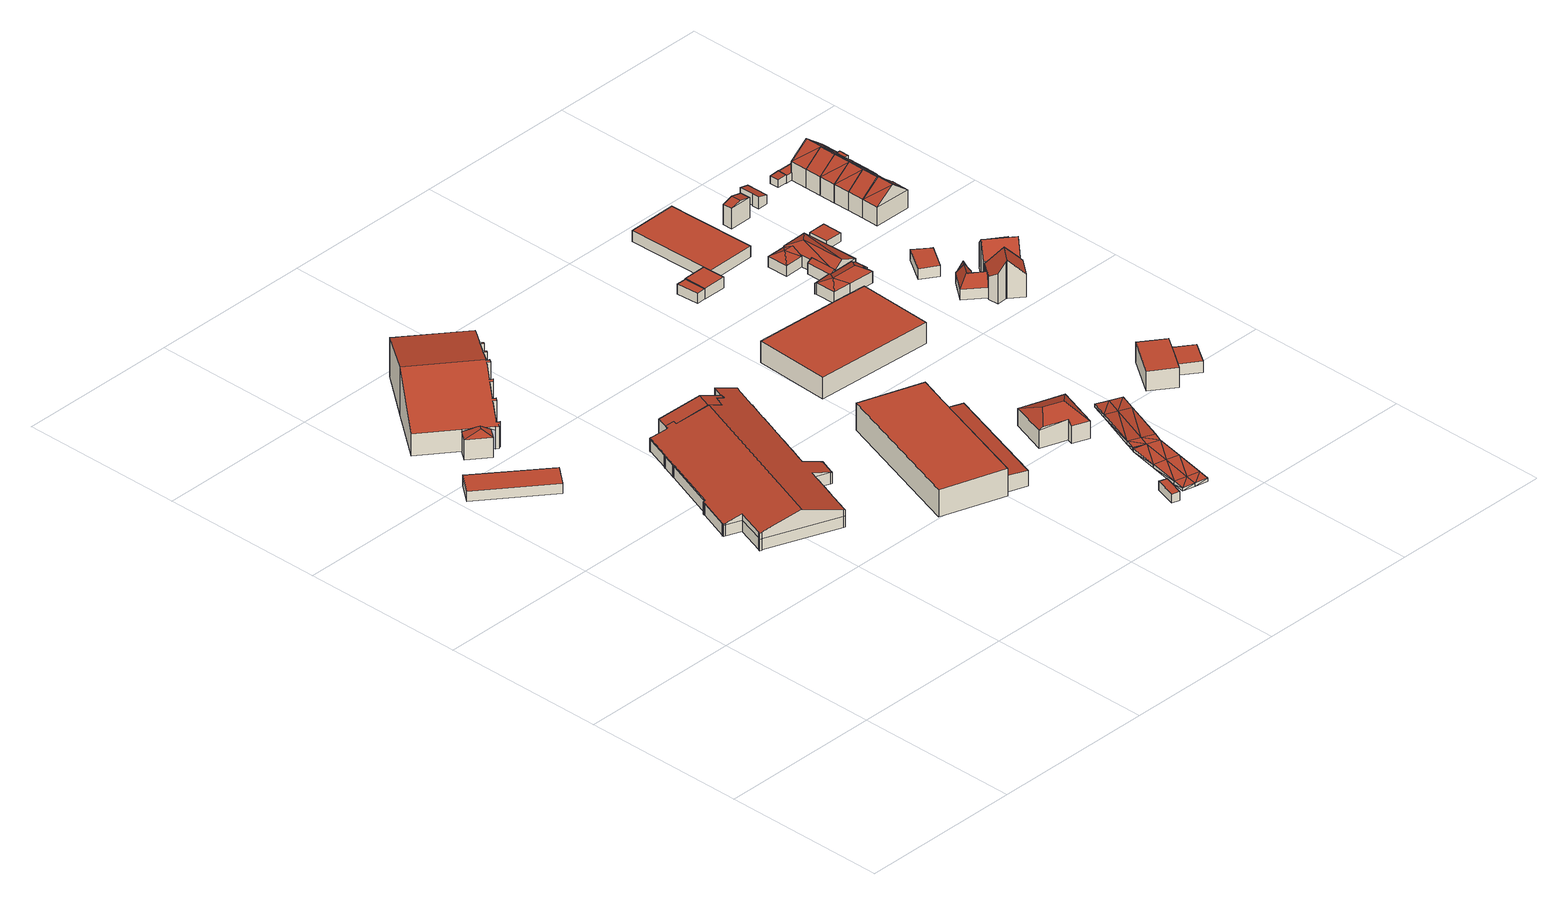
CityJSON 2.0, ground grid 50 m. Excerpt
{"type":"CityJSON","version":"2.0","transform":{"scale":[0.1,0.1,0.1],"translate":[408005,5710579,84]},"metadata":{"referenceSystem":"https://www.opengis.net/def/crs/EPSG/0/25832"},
"CityObjects":{
"building1":{"type":"Building","attributes":{"Gemeindeschluessel":"05978036","Geometrietyp2DReferenz":"3000","function":"31001_2000","roofType":"1000","measuredHeight":3.15},"geometry":[{"type":"MultiSurface","lod":"2","boundaries":[[[0,1,2,3]],[[1,4,5,2]],[[4,6,7,5]],[[6,0,3,7]],[[6,4,1,0]],[[3,2,5,7]]],"semantics":{"surfaces":[{"type":"WallSurface"},{"type":"RoofSurface"},{"type":"GroundSurface"}],"values":[0,0,0,0,1,2]}}]},
"building2":{"type":"Building","attributes":{"Gemeindeschluessel":"05978036","Geometrietyp2DReferenz":"3000","function":"31001_2000"},"children":["building2-1","building2-2","building2-3"]},
"building2-1":{"type":"BuildingPart","attributes":{"roofType":"3100","measuredHeight":15.41},"parents":["building2"],"geometry":[{"type":"MultiSurface","lod":"2","boundaries":[[[8,9,10,11]],[[9,12,13,10]],[[12,14,15,13]],[[14,16,17,15]],[[16,18,19,17]],[[18,20,21,19]],[[20,22,23,21]],[[22,24,25,23]],[[24,26,27,25]],[[26,28,29,27]],[[28,30,31,29]],[[30,32,33,31]],[[32,34,35,33]],[[34,36,37,35]],[[36,38,39,37]],[[38,40,41,42,39]],[[43,44,45]],[[43,46,47,44]],[[46,48,49,47]],[[48,50,51,49]],[[50,52,53,54,51]],[[55,56,57]],[[55,58,59,56]],[[58,60,61,59]],[[60,62,63,61]],[[62,64,65,63]],[[64,66,67,65]],[[66,68,69,67]],[[68,70,71,69]],[[70,72,73,71]],[[72,74,75,73]],[[74,76,77,75]],[[76,78,79,77]],[[78,8,11,79]],[[74,72,70,68,66,64,62,60,58,55,80,52,50,48]],[[48,46,43,81,82,83,40,38,36,34,32,30,28,26,24,22,20,18,16,14,12,9,8,78,76,74]],[[11,10,13,15,17,19,21,23,25,27,29,31,33,35,37,39,42,84,44,47,49,51,54,85,56,59,61,63,65,67,69,71,73,75,77,79]],[[43,45,81]],[[83,41,40]],[[82,84,42,41,83]],[[45,44,84,82,81]],[[86,53,52,80]],[[86,85,54,53]],[[57,86,80,55]],[[57,56,85,86]]],"semantics":{"surfaces":[{"type":"WallSurface"},{"type":"RoofSurface"},{"type":"GroundSurface"},{"type":"ClosureSurface"}],"values":[0,0,0,0,0,0,0,0,0,0,0,0,0,0,0,0,0,0,0,0,0,0,0,0,0,0,0,0,0,0,0,0,0,0,1,1,2,0,0,3,3,0,3,0,3]}}]},
"building2-2":{"type":"BuildingPart","attributes":{"roofType":"5000","measuredHeight":7.5},"parents":["building2"],"geometry":[{"type":"MultiSurface","lod":"2","boundaries":[[[87,88,89,90]],[[88,91,92,89]],[[91,45,44,92]],[[91,88,93]],[[88,87,41,83,94,93]],[[94,81,45,91,93]],[[84,42,90,89,92,44]],[[83,82,94]],[[41,42,84,82,83]],[[41,87,90,42]],[[82,81,94]],[[84,44,45,81,82]]],"semantics":{"surfaces":[{"type":"WallSurface"},{"type":"RoofSurface"},{"type":"GroundSurface"},{"type":"ClosureSurface"}],"values":[0,0,0,1,1,1,2,0,3,3,0,3]}}]},
"building2-3":{"type":"BuildingPart","attributes":{"roofType":"1000","measuredHeight":4.6},"parents":["building2"],"geometry":[{"type":"MultiSurface","lod":"2","boundaries":[[[95,57,56,96]],[[53,97,98,54]],[[97,99,100,98]],[[99,101,102,100]],[[101,103,104,102]],[[103,105,106,104]],[[105,107,108,106]],[[107,109,110,108]],[[109,111,112,110]],[[113,114,115,116]],[[114,95,96,115]],[[114,113,86,111,109,107,105,103,101,99,97,53,86,57,95]],[[96,56,85,54,98,100,102,104,106,108,110,112,85,116,115]],[[85,56,57,86]],[[54,85,86,53]],[[85,112,111,86]],[[116,85,86,113]]],"semantics":{"surfaces":[{"type":"WallSurface"},{"type":"RoofSurface"},{"type":"GroundSurface"},{"type":"ClosureSurface"}],"values":[0,0,0,0,0,0,0,0,0,0,0,1,2,3,3,0,3]}}]},
"building3":{"type":"Building","attributes":{"Gemeindeschluessel":"05978036","Geometrietyp2DReferenz":"3000","function":"31001_2000","roofType":"5000","measuredHeight":9.15},"geometry":[{"type":"MultiSurface","lod":"2","boundaries":[[[117,118,119,120]],[[118,121,122,119]],[[121,123,124,122]],[[123,125,126,124]],[[125,127,128,126]],[[127,129,130,128]],[[129,131,132,130]],[[131,133,134,132]],[[133,135,136,134]],[[135,137,138,136]],[[137,139,140,138]],[[139,141,142,140]],[[141,143,144,142]],[[143,145,146,144]],[[145,147,148,146]],[[147,149,150,148]],[[149,151,152,150]],[[151,153,154,152]],[[153,155,156,154]],[[155,157,158,156]],[[157,159,160,158]],[[159,161,162,160]],[[161,163,164,162]],[[163,165,166,164]],[[165,167,168,166]],[[167,169,170,168]],[[169,171,172,170]],[[171,173,174,172]],[[173,175,176,174]],[[175,177,178,176]],[[177,179,180,178]],[[179,181,182,180]],[[181,183,184,182]],[[183,185,186,184]],[[185,187,188,186]],[[187,189,190,188]],[[189,191,192,190]],[[191,193,194,192]],[[193,195,196,194]],[[195,197,198,196]],[[197,199,200,198]],[[199,201,202,200]],[[201,203,204,202]],[[203,205,206,204]],[[205,207,208,206]],[[207,209,210,208]],[[209,211,212,210]],[[211,213,214,212]],[[213,215,216,214]],[[215,217,218,216]],[[217,219,220,218]],[[219,221,222,220]],[[221,223,224,222]],[[223,225,226,224]],[[225,227,228,226]],[[227,229,230,228]],[[229,231,232,230]],[[231,233,234,232]],[[233,235,236,234]],[[235,237,238,236]],[[237,239,240,238]],[[239,241,242,240]],[[241,243,244,242]],[[243,245,246,244]],[[245,247,248,246]],[[247,249,250,248]],[[249,251,252,250]],[[251,253,254,252]],[[253,255,256,254]],[[255,257,258,256]],[[257,259,260,258]],[[259,261,262,260]],[[261,263,264,262]],[[263,265,266,264]],[[265,267,268,266]],[[267,269,270,268]],[[269,271,272,270]],[[271,273,274,272]],[[273,275,276,274]],[[275,117,120,276]],[[277,278,279,280,281,282,283,284,285,286,287,288,289,290,291,292,293,294,295,296,297,298,299,300,301,302,303,304,305,306,307,308,309,310,311,312,313]],[[314,315,316,317,318,319,320,321,322,323,183,181,179,177,324,325,326,327,328,329,330,331,332,333,334,335,336,337,338,339,340,341,342,343,344,345,346,347,348,349,350,351,352,353,312,311,354,355]],[[203,314,355,205]],[[205,355,354,207]],[[207,354,311,310,209]],[[275,313,312,353,117]],[[117,353,352,118]],[[118,352,351,121]],[[121,351,350,123]],[[123,350,349,125]],[[125,349,348,127]],[[127,348,347,129]],[[129,347,346,131]],[[131,346,345,133]],[[133,345,344,135]],[[135,344,343,137]],[[137,343,342,139]],[[139,342,341,141]],[[141,341,340,143]],[[143,340,339,145]],[[145,339,338,147]],[[147,338,337,149]],[[149,337,336,151]],[[151,336,335,153]],[[153,335,334,155]],[[155,334,333,157]],[[157,333,332,159]],[[159,332,331,161]],[[161,331,330,163]],[[163,330,329,165]],[[165,329,328,167]],[[167,328,327,169]],[[169,327,326,171]],[[171,326,325,173]],[[173,325,324,175]],[[175,324,177]],[[185,323,322,187]],[[183,323,185]],[[187,322,321,189]],[[189,321,320,191]],[[191,320,319,193]],[[193,319,318,195]],[[195,318,317,197]],[[197,317,316,199]],[[199,316,315,201]],[[201,315,314,203]],[[273,277,313,275]],[[209,310,309,211]],[[211,309,308,213]],[[213,308,307,215]],[[215,307,306,217]],[[217,306,305,219]],[[219,305,304,221]],[[221,304,303,223]],[[223,303,302,225]],[[225,302,301,227]],[[227,301,300,229]],[[229,300,299,231]],[[231,299,298,233]],[[233,298,297,235]],[[235,297,296,237]],[[237,296,295,239]],[[295,294,239]],[[239,294,293,241]],[[241,293,292,243]],[[243,292,291,245]],[[245,291,290,247]],[[247,290,289,249]],[[249,289,288,251]],[[251,288,287,253]],[[253,287,286,255]],[[255,286,285,257]],[[257,285,284,259]],[[259,284,283,261]],[[261,283,282,263]],[[263,282,281,265]],[[265,281,280,267]],[[267,280,279,269]],[[269,279,278,271]],[[271,278,277,273]],[[120,119,122,124,126,128,130,132,134,136,138,140,142,144,146,148,150,152,154,156,158,160,162,164,166,168,170,172,174,176,178,180,182,184,186,188,190,192,194,196,198,200,202,204,206,208,210,212,214,216,218,220,222,224,226,228,230,232,234,236,238,240,242,244,246,248,250,252,254,256,258,260,262,264,266,268,270,272,274,276]]],"semantics":{"surfaces":[{"type":"WallSurface"},{"type":"RoofSurface"},{"type":"GroundSurface"}],"values":[0,0,0,0,0,0,0,0,0,0,0,0,0,0,0,0,0,0,0,0,0,0,0,0,0,0,0,0,0,0,0,0,0,0,0,0,0,0,0,0,0,0,0,0,0,0,0,0,0,0,0,0,0,0,0,0,0,0,0,0,0,0,0,0,0,0,0,0,0,0,0,0,0,0,0,0,0,0,0,0,1,1,0,0,0,0,0,0,0,0,0,0,0,0,0,0,0,0,0,0,0,0,0,0,0,0,0,0,0,0,0,0,0,0,0,0,0,0,0,0,0,0,0,0,0,0,0,0,0,0,0,0,0,0,0,0,0,0,0,0,0,0,0,0,0,0,0,0,0,0,0,0,0,0,0,0,0,0,0,0,2]}}]},
"building4":{"type":"Building","attributes":{"Gemeindeschluessel":"05978036","Geometrietyp2DReferenz":"3000","function":"51009_1610","roofType":"3100","measuredHeight":8.2},"geometry":[{"type":"MultiSurface","lod":"2","boundaries":[[[356,357,358,359]],[[357,360,361,358]],[[360,362,363,361]],[[362,364,365,363]],[[364,366,367,365]],[[366,368,369,367]],[[368,352,370,369]],[[352,353,371,370]],[[353,372,373,371]],[[372,313,374,373]],[[313,277,375,374]],[[277,356,359,375]],[[372,353,352,368,366,364]],[[364,362,360,357,356,277,313,372]],[[359,358,361,363,365,367,369,370,371,373,374,375]]],"semantics":{"surfaces":[{"type":"WallSurface"},{"type":"RoofSurface"},{"type":"GroundSurface"}],"values":[0,0,0,0,0,0,0,0,0,0,0,0,1,1,2]}}]},
"building5":{"type":"Building","attributes":{"Gemeindeschluessel":"05978036","Geometrietyp2DReferenz":"3000","function":"31001_2000","roofType":"1000","measuredHeight":8.51},"geometry":[{"type":"MultiSurface","lod":"2","boundaries":[[[376,377,378,379]],[[377,380,381,378]],[[380,382,383,381]],[[382,384,385,383]],[[384,376,379,385]],[[384,382,380,377,376]],[[379,378,381,383,385]]],"semantics":{"surfaces":[{"type":"WallSurface"},{"type":"RoofSurface"},{"type":"GroundSurface"}],"values":[0,0,0,0,0,1,2]}}]},
"building6":{"type":"Building","attributes":{"Gemeindeschluessel":"05978036","Geometrietyp2DReferenz":"3000","function":"51009_1610","roofType":"1000","measuredHeight":2.64},"geometry":[{"type":"MultiSurface","lod":"2","boundaries":[[[386,387,388,389]],[[387,390,391,388]],[[390,392,393,391]],[[392,386,389,393]],[[392,390,387,386]],[[389,388,391,393]]],"semantics":{"surfaces":[{"type":"WallSurface"},{"type":"RoofSurface"},{"type":"GroundSurface"}],"values":[0,0,0,0,1,2]}}]},
"building7":{"type":"Building","attributes":{"Gemeindeschluessel":"05978036","Geometrietyp2DReferenz":"3000","function":"31001_2000","roofType":"2100","measuredHeight":5.13},"geometry":[{"type":"MultiSurface","lod":"2","boundaries":[[[394,395,396,397]],[[395,398,399,396]],[[398,400,401,399]],[[400,394,397,401]],[[400,398,395,394]],[[397,396,399,401]]],"semantics":{"surfaces":[{"type":"WallSurface"},{"type":"RoofSurface"},{"type":"GroundSurface"}],"values":[0,0,0,0,1,2]}}]},
"building8":{"type":"Building","attributes":{"Gemeindeschluessel":"05978036","Geometrietyp2DReferenz":"3000","function":"31001_1000","roofType":"5000","measuredHeight":8.79},"geometry":[{"type":"MultiSurface","lod":"2","boundaries":[[[402,403,404,405]],[[403,406,407,404]],[[406,408,409,407]],[[408,410,411,409]],[[410,412,413,411]],[[412,402,405,413]],[[402,414,403]],[[415,416,412,410]],[[416,414,402,412]],[[414,416,415,408,406,403]],[[410,408,415]],[[405,404,407,409,411,413]]],"semantics":{"surfaces":[{"type":"WallSurface"},{"type":"RoofSurface"},{"type":"GroundSurface"}],"values":[0,0,0,0,0,0,1,1,1,1,0,2]}}]},
"building9":{"type":"Building","attributes":{"Geometrietyp2DReferenz":"2000","Gemeindeschluessel":"05978036","function":"53001_1800","roofType":"9999","measuredHeight":1},"geometry":[{"type":"MultiSurface","lod":"2","boundaries":[[[417,418,419]],[[417,419,420]],[[418,421,422]],[[418,422,419]],[[421,423,424]],[[421,424,422]],[[423,425,426]],[[423,426,424]],[[425,427,428]],[[425,428,426]],[[427,429,430]],[[427,430,428]],[[429,431,432]],[[429,432,430]],[[431,433,434]],[[431,434,432]],[[433,435,436]],[[433,436,434]],[[435,437,438]],[[435,438,436]],[[437,439,440]],[[437,440,438]],[[439,441,442]],[[439,442,440]],[[441,443,444]],[[441,444,442]],[[443,445,446]],[[443,446,444]],[[445,447,448]],[[445,448,446]],[[447,449,450]],[[447,450,448]],[[449,451,452]],[[449,452,450]],[[451,453,454]],[[451,454,452]],[[453,417,420]],[[453,420,454]],[[419,422,455]],[[420,419,455]],[[422,424,456]],[[455,422,456]],[[456,426,457]],[[424,426,456]],[[426,458,457]],[[428,458,426]],[[428,459,458]],[[430,459,428]],[[430,434,459]],[[432,434,430]],[[420,455,452]],[[454,420,452]],[[455,456,450]],[[452,455,450]],[[457,446,448]],[[450,457,448]],[[456,457,450]],[[457,442,444]],[[446,457,444]],[[458,442,457]],[[440,442,458]],[[438,440,458]],[[459,438,458]],[[459,436,438]],[[434,436,459]],[[460,421,418]],[[460,418,417]],[[461,423,421]],[[461,421,460]],[[462,425,461]],[[461,425,423]],[[462,463,425]],[[425,463,427]],[[463,464,427]],[[427,464,429]],[[464,433,429]],[[429,433,431]],[[451,460,417]],[[451,417,453]],[[449,461,460]],[[449,460,451]],[[447,445,462]],[[447,462,449]],[[449,462,461]],[[443,441,462]],[[443,462,445]],[[462,441,463]],[[463,441,439]],[[463,439,437]],[[463,437,464]],[[437,435,464]],[[464,435,433]]],"semantics":{"surfaces":[{"type":"WallSurface"},{"type":"GroundSurface"},{"type":"RoofSurface"}],"values":[0,0,0,0,0,0,0,0,0,0,0,0,0,0,0,0,0,0,0,0,0,0,0,0,0,0,0,0,0,0,0,0,0,0,0,0,0,0,1,1,1,1,1,1,1,1,1,1,1,1,1,1,1,1,1,1,1,1,1,1,1,1,1,1,1,2,2,2,2,2,2,2,2,2,2,2,2,2,2,2,2,2,2,2,2,2,2,2,2,2,2,2]}}]},
"building10":{"type":"Building","attributes":{"Gemeindeschluessel":"05978036","Geometrietyp2DReferenz":"3000","function":"31001_2000","roofType":"1000","measuredHeight":6.62},"geometry":[{"type":"MultiSurface","lod":"2","boundaries":[[[465,466,467,468]],[[466,469,470,467]],[[469,471,472,470]],[[471,473,474,472]],[[473,475,476,474]],[[475,465,468,476]],[[475,473,471,469,466,465]],[[468,467,470,472,474,476]]],"semantics":{"surfaces":[{"type":"WallSurface"},{"type":"RoofSurface"},{"type":"GroundSurface"}],"values":[0,0,0,0,0,0,1,2]}}]},
"building11":{"type":"Building","attributes":{"Gemeindeschluessel":"05978036","Geometrietyp2DReferenz":"3000","function":"31001_2460","roofType":"1000","measuredHeight":3.07},"geometry":[{"type":"MultiSurface","lod":"2","boundaries":[[[477,478,479,480]],[[478,481,482,479]],[[481,483,484,482]],[[483,477,480,484]],[[483,481,478,477]],[[480,479,482,484]]],"semantics":{"surfaces":[{"type":"WallSurface"},{"type":"RoofSurface"},{"type":"GroundSurface"}],"values":[0,0,0,0,1,2]}}]},
"building12":{"type":"Building","attributes":{"Gemeindeschluessel":"05978036","Geometrietyp2DReferenz":"3000","function":"31001_2460","roofType":"1000","measuredHeight":3.29},"geometry":[{"type":"MultiSurface","lod":"2","boundaries":[[[485,486,487,480]],[[486,488,489,487]],[[488,490,491,489]],[[490,492,493,491]],[[492,494,495,493]],[[494,496,479,495]],[[496,485,480,479]],[[496,494,492,490,488,486,485]],[[480,487,489,491,493,495,479]]],"semantics":{"surfaces":[{"type":"WallSurface"},{"type":"RoofSurface"},{"type":"GroundSurface"}],"values":[0,0,0,0,0,0,0,1,2]}}]},
"building13":{"type":"Building","attributes":{"Gemeindeschluessel":"05978036","Geometrietyp2DReferenz":"3000","function":"31001_1000"},"children":["building13-1","building13-2"]},
"building13-1":{"type":"BuildingPart","attributes":{"roofType":"1000","measuredHeight":6.18},"parents":["building13"],"geometry":[{"type":"MultiSurface","lod":"2","boundaries":[[[497,498,499,500]],[[498,501,502,503,499]],[[504,505,506]],[[504,507,508,505]],[[507,509,510,508]],[[509,497,500,510]],[[509,507,504,501,498,497]],[[500,499,503,505,508,510]],[[506,502,501,504]],[[506,505,503,502]]],"semantics":{"surfaces":[{"type":"WallSurface"},{"type":"RoofSurface"},{"type":"GroundSurface"},{"type":"ClosureSurface"}],"values":[0,0,0,0,0,0,1,2,0,3]}}]},
"building13-2":{"type":"BuildingPart","attributes":{"roofType":"1000","measuredHeight":3.43},"parents":["building13"],"geometry":[{"type":"MultiSurface","lod":"2","boundaries":[[[511,512,513,514]],[[512,515,516,513]],[[515,506,505,516]],[[502,511,514,503]],[[502,506,515,512,511]],[[514,513,516,505,503]],[[503,505,506,502]]],"semantics":{"surfaces":[{"type":"WallSurface"},{"type":"RoofSurface"},{"type":"GroundSurface"},{"type":"ClosureSurface"}],"values":[0,0,0,0,1,2,3]}}]},
"building14":{"type":"Building","attributes":{"Gemeindeschluessel":"05978036","Geometrietyp2DReferenz":"3000","function":"31001_1100","roofType":"1000","measuredHeight":3.5},"geometry":[{"type":"MultiSurface","lod":"2","boundaries":[[[490,488,517,518]],[[488,519,520,517]],[[519,521,522,520]],[[521,523,524,522]],[[523,525,526,524]],[[525,527,528,526]],[[527,490,518,528]],[[527,525,523,521,519,488,490]],[[518,517,520,522,524,526,528]]],"semantics":{"surfaces":[{"type":"WallSurface"},{"type":"RoofSurface"},{"type":"GroundSurface"}],"values":[0,0,0,0,0,0,0,1,2]}}]},
"building15":{"type":"Building","attributes":{"Gemeindeschluessel":"05978036","Geometrietyp2DReferenz":"3000","function":"31001_1310","roofType":"3200","measuredHeight":5.17},"geometry":[{"type":"MultiSurface","lod":"2","boundaries":[[[529,530,531,532]],[[530,533,534,531]],[[533,535,536,534]],[[535,537,538,536]],[[537,539,540,538]],[[539,541,542,540]],[[541,543,544,542]],[[543,545,546,544]],[[545,547,548,546]],[[547,549,550,548]],[[549,551,552,550]],[[551,529,532,552]],[[547,545,553]],[[541,539,537,535,533,530,554]],[[543,541,554,553]],[[545,543,553]],[[530,529,553,554]],[[529,551,549,547,553]],[[532,531,534,536,538,540,542,544,546,548,550,552]]],"semantics":{"surfaces":[{"type":"WallSurface"},{"type":"RoofSurface"},{"type":"GroundSurface"}],"values":[0,0,0,0,0,0,0,0,0,0,0,0,1,1,1,1,1,1,2]}}]},
"building16":{"type":"Building","attributes":{"Gemeindeschluessel":"05978036","Geometrietyp2DReferenz":"3000","function":"31001_1000"},"children":["building16-1","building16-2","building16-3"]},
"building16-1":{"type":"BuildingPart","attributes":{"roofType":"2100","measuredHeight":4.37},"parents":["building16"],"geometry":[{"type":"MultiSurface","lod":"2","boundaries":[[[555,556,557,558,559]],[[556,551,560,557]],[[551,561,562,560]],[[561,563,564,565,562]],[[563,561,551,556,555]],[[558,557,560,562,565]],[[559,564,563,555]],[[558,565,564,559]]],"semantics":{"surfaces":[{"type":"WallSurface"},{"type":"RoofSurface"},{"type":"GroundSurface"},{"type":"ClosureSurface"}],"values":[0,0,0,0,1,2,0,3]}}]},
"building16-2":{"type":"BuildingPart","attributes":{"roofType":"5000","measuredHeight":5.94},"parents":["building16"],"geometry":[{"type":"MultiSurface","lod":"2","boundaries":[[[566,567,568,569,570]],[[567,571,572,568]],[[571,559,558,572]],[[567,566,573]],[[559,571,574]],[[573,559,574]],[[559,573,566,575,576,564]],[[567,574,571]],[[574,567,573]],[[558,565,577,569,568,572]],[[577,565,564,576,578]],[[570,575,566]],[[565,558,559,564]],[[570,569,577,578]],[[570,578,576,575]]],"semantics":{"surfaces":[{"type":"WallSurface"},{"type":"RoofSurface"},{"type":"GroundSurface"},{"type":"ClosureSurface"}],"values":[0,0,0,1,0,1,1,1,1,2,0,0,3,3,3]}}]},
"building16-3":{"type":"BuildingPart","attributes":{"roofType":"5000","measuredHeight":5.23},"parents":["building16"],"geometry":[{"type":"MultiSurface","lod":"2","boundaries":[[[578,579,580,577]],[[579,581,582,580]],[[581,570,569,582]],[[581,579,583]],[[583,578,576,584]],[[578,583,579]],[[570,583,584,575]],[[583,570,581]],[[577,580,582,569]],[[577,569,570,578]],[[575,584,576]],[[570,575,576,578]]],"semantics":{"surfaces":[{"type":"WallSurface"},{"type":"RoofSurface"},{"type":"GroundSurface"},{"type":"ClosureSurface"}],"values":[0,0,0,1,1,1,1,1,2,3,0,3]}}]},
"building17":{"type":"Building","attributes":{"Gemeindeschluessel":"05978036","Geometrietyp2DReferenz":"3000","function":"31001_2460","roofType":"5000","measuredHeight":7.07},"geometry":[{"type":"MultiSurface","lod":"2","boundaries":[[[585,586,587,588]],[[586,589,590,587]],[[589,591,592,590]],[[591,593,594,592]],[[593,595,596,594]],[[595,597,598,596]],[[597,599,600,598]],[[599,601,602,600]],[[601,603,604,602]],[[603,585,588,604]],[[605,606,603,601]],[[607,608,605,601,599]],[[599,609,607]],[[609,599,597]],[[591,607,609]],[[607,591,589]],[[610,609,597,595]],[[610,595,593]],[[609,610,593,591]],[[608,607,589,586]],[[606,605,608,586,585]],[[606,585,603]],[[588,587,590,592,594,596,598,600,602,604]]],"semantics":{"surfaces":[{"type":"WallSurface"},{"type":"RoofSurface"},{"type":"GroundSurface"}],"values":[0,0,0,0,0,0,0,0,0,0,1,1,1,1,1,1,1,0,1,1,1,0,2]}}]},
"building18":{"type":"Building","attributes":{"Gemeindeschluessel":"05978036","Geometrietyp2DReferenz":"3000","function":"51009_1610","roofType":"3100","measuredHeight":7.17},"geometry":[{"type":"MultiSurface","lod":"2","boundaries":[[[611,612,613,614]],[[612,615,616,613]],[[615,617,618,616]],[[617,611,614,618]],[[615,612,619]],[[611,617,620]],[[612,611,620,619]],[[617,615,619,620]],[[614,613,616,618]]],"semantics":{"surfaces":[{"type":"WallSurface"},{"type":"RoofSurface"},{"type":"GroundSurface"}],"values":[0,0,0,0,0,0,1,1,2]}}]},
"building19":{"type":"Building","attributes":{"Gemeindeschluessel":"05978036","Geometrietyp2DReferenz":"3000","function":"31001_2460","roofType":"1000","measuredHeight":3.37},"geometry":[{"type":"MultiSurface","lod":"2","boundaries":[[[621,622,623,624]],[[622,625,626,623]],[[625,627,628,626]],[[627,629,630,628]],[[629,621,624,630]],[[629,627,625,622,621]],[[624,623,626,628,630]]],"semantics":{"surfaces":[{"type":"WallSurface"},{"type":"RoofSurface"},{"type":"GroundSurface"}],"values":[0,0,0,0,0,1,2]}}]},
"building20":{"type":"Building","attributes":{"Gemeindeschluessel":"05978036","Geometrietyp2DReferenz":"3000","function":"31001_2460","roofType":"1000","measuredHeight":2.67},"geometry":[{"type":"MultiSurface","lod":"2","boundaries":[[[631,632,633,634]],[[632,635,636,633]],[[635,637,638,636]],[[637,631,634,638]],[[637,635,632,631]],[[634,633,636,638]]],"semantics":{"surfaces":[{"type":"WallSurface"},{"type":"RoofSurface"},{"type":"GroundSurface"}],"values":[0,0,0,0,1,2]}}]},
"building21":{"type":"Building","attributes":{"Gemeindeschluessel":"05978036","Geometrietyp2DReferenz":"3000","function":"31001_1000"},"children":["building21-1","building21-2"]},
"building21-1":{"type":"BuildingPart","attributes":{"roofType":"3100","measuredHeight":11.85},"parents":["building21"],"geometry":[{"type":"MultiSurface","lod":"2","boundaries":[[[639,640,588,641]],[[640,642,604,588]],[[642,643,644,604]],[[645,646,647,648]],[[646,649,650,647]],[[649,651,652,650]],[[651,653,654,652]],[[653,655,656,654]],[[655,639,641,656]],[[651,649,646,645,657,658]],[[658,659,643,642,640,639,655,653,651]],[[641,588,604,644,660,648,647,650,652,654,656]],[[661,659,658]],[[660,644,643,659,661]],[[657,661,658]],[[645,648,660,661,657]]],"semantics":{"surfaces":[{"type":"WallSurface"},{"type":"RoofSurface"},{"type":"GroundSurface"},{"type":"ClosureSurface"}],"values":[0,0,0,0,0,0,0,0,0,1,1,2,0,3,0,3]}}]},
"building21-2":{"type":"BuildingPart","attributes":{"roofType":"3100","measuredHeight":11.71},"parents":["building21"],"geometry":[{"type":"MultiSurface","lod":"2","boundaries":[[[662,663,664,644,643]],[[663,665,666,664]],[[665,667,668,666]],[[667,669,670,668]],[[669,671,672,670]],[[671,657,648,672]],[[657,645,648]],[[671,669,667,665]],[[665,663,662,659,661,657,671]],[[644,664,666,668,670,672,648,660]],[[662,643,659]],[[659,643,644,660,661]],[[661,660,648,645,657]]],"semantics":{"surfaces":[{"type":"WallSurface"},{"type":"RoofSurface"},{"type":"GroundSurface"},{"type":"ClosureSurface"}],"values":[0,0,0,0,0,0,0,1,1,2,0,3,3]}}]},
"building22":{"type":"Building","attributes":{"Gemeindeschluessel":"05978036","Geometrietyp2DReferenz":"3000","function":"31001_2460","roofType":"2100","measuredHeight":3.64},"geometry":[{"type":"MultiSurface","lod":"2","boundaries":[[[673,674,675,676]],[[674,677,678,675]],[[677,679,680,678]],[[679,681,682,680]],[[681,683,684,682]],[[683,673,676,684]],[[683,681,679,677,674,673]],[[676,675,678,680,682,684]]],"semantics":{"surfaces":[{"type":"WallSurface"},{"type":"RoofSurface"},{"type":"GroundSurface"}],"values":[0,0,0,0,0,0,1,2]}}]},
"building23":{"type":"Building","attributes":{"Gemeindeschluessel":"05978036","Geometrietyp2DReferenz":"3000","function":"31001_2500","roofType":"2100","measuredHeight":2.61},"geometry":[{"type":"MultiSurface","lod":"2","boundaries":[[[685,686,687,688]],[[686,689,690,687]],[[689,691,692,690]],[[691,685,688,692]],[[691,689,686,685]],[[688,687,690,692]]],"semantics":{"surfaces":[{"type":"WallSurface"},{"type":"RoofSurface"},{"type":"GroundSurface"}],"values":[0,0,0,0,1,2]}}]},
"building24":{"type":"Building","attributes":{"Gemeindeschluessel":"05978036","Geometrietyp2DReferenz":"3000","function":"31001_1310","roofType":"2100","measuredHeight":2.46},"geometry":[{"type":"MultiSurface","lod":"2","boundaries":[[[693,694,695,696]],[[694,697,698,695]],[[697,699,700,698]],[[699,693,696,700]],[[699,697,694,693]],[[696,695,698,700]]],"semantics":{"surfaces":[{"type":"WallSurface"},{"type":"RoofSurface"},{"type":"GroundSurface"}],"values":[0,0,0,0,1,2]}}]},
"building25":{"type":"Building","attributes":{"Gemeindeschluessel":"05978036","Geometrietyp2DReferenz":"3000","function":"31001_1000","roofType":"3100","measuredHeight":10.09},"geometry":[{"type":"MultiSurface","lod":"2","boundaries":[[[701,702,703,704]],[[702,705,706,703]],[[705,707,708,706]],[[707,701,704,708]],[[705,702,709]],[[701,707,710]],[[710,702,701]],[[702,710,709]],[[707,709,710]],[[709,707,705]],[[704,703,706,708]]],"semantics":{"surfaces":[{"type":"WallSurface"},{"type":"RoofSurface"},{"type":"GroundSurface"}],"values":[0,0,0,0,0,0,1,1,1,1,2]}}]},
"building26":{"type":"Building","attributes":{"Gemeindeschluessel":"05978036","Geometrietyp2DReferenz":"3000","function":"31001_1000","roofType":"5000","measuredHeight":10.12},"geometry":[{"type":"MultiSurface","lod":"2","boundaries":[[[707,711,712,708]],[[711,713,714,712]],[[713,715,716,714]],[[715,717,718,716]],[[717,701,704,718]],[[701,707,708,704]],[[719,720,711,707]],[[713,720,715]],[[715,701,717]],[[715,719,701]],[[719,715,720]],[[713,711,720]],[[707,701,719]],[[708,712,714,716,718,704]]],"semantics":{"surfaces":[{"type":"WallSurface"},{"type":"RoofSurface"},{"type":"GroundSurface"}],"values":[0,0,0,0,0,0,1,1,1,1,1,0,0,2]}}]},
"building27":{"type":"Building","attributes":{"Gemeindeschluessel":"05978036","Geometrietyp2DReferenz":"3000","function":"31001_1000","roofType":"5000","measuredHeight":10.12},"geometry":[{"type":"MultiSurface","lod":"2","boundaries":[[[721,722,723,712]],[[722,724,725,723]],[[724,726,727,725]],[[726,728,714,727]],[[728,721,712,714]],[[729,726,724]],[[729,728,726]],[[728,729,720]],[[722,720,729]],[[720,722,721]],[[721,728,720]],[[724,722,729]],[[712,723,725,727,714]]],"semantics":{"surfaces":[{"type":"WallSurface"},{"type":"RoofSurface"},{"type":"GroundSurface"}],"values":[0,0,0,0,0,1,1,1,1,1,0,0,2]}}]},
"building28":{"type":"Building","attributes":{"Gemeindeschluessel":"05978036","Geometrietyp2DReferenz":"3000","function":"31001_1000","roofType":"5000","measuredHeight":10.13},"geometry":[{"type":"MultiSurface","lod":"2","boundaries":[[[722,730,731,723]],[[730,732,733,731]],[[732,734,735,733]],[[734,724,725,735]],[[724,722,723,725]],[[730,729,736]],[[729,730,722]],[[732,724,734]],[[736,724,732]],[[724,736,729]],[[732,730,736]],[[722,724,729]],[[723,731,733,735,725]]],"semantics":{"surfaces":[{"type":"WallSurface"},{"type":"RoofSurface"},{"type":"GroundSurface"}],"values":[0,0,0,0,0,1,1,1,1,1,0,0,2]}}]},
"building29":{"type":"Building","attributes":{"Gemeindeschluessel":"05978036","Geometrietyp2DReferenz":"3000","function":"31001_2460","roofType":"1000","measuredHeight":2.33},"geometry":[{"type":"MultiSurface","lod":"2","boundaries":[[[737,738,739,740]],[[738,741,742,739]],[[741,743,744,742]],[[743,737,740,744]],[[743,741,738,737]],[[740,739,742,744]]],"semantics":{"surfaces":[{"type":"WallSurface"},{"type":"RoofSurface"},{"type":"GroundSurface"}],"values":[0,0,0,0,1,2]}}]},
"building30":{"type":"Building","attributes":{"Gemeindeschluessel":"05978036","Geometrietyp2DReferenz":"3000","function":"31001_1000","roofType":"5000","measuredHeight":10.19},"geometry":[{"type":"MultiSurface","lod":"2","boundaries":[[[745,746,747,748]],[[746,749,750,747]],[[749,751,752,750]],[[751,753,754,752]],[[753,755,756,754]],[[755,757,758,756]],[[757,745,748,758]],[[736,759,746,745]],[[749,753,751]],[[753,757,755]],[[759,753,749]],[[759,757,753]],[[757,759,736]],[[745,757,736]],[[749,746,759]],[[748,747,750,752,754,756,758]]],"semantics":{"surfaces":[{"type":"WallSurface"},{"type":"RoofSurface"},{"type":"GroundSurface"}],"values":[0,0,0,0,0,0,0,1,1,1,1,1,1,0,0,2]}}]},
"building31":{"type":"Building","attributes":{"Gemeindeschluessel":"05978036","Geometrietyp2DReferenz":"3000","function":"31001_1310","roofType":"2100","measuredHeight":2.98},"geometry":[{"type":"MultiSurface","lod":"2","boundaries":[[[760,761,718,704]],[[761,762,716,718]],[[762,763,764,716]],[[763,765,766,764]],[[765,767,768,766]],[[767,760,704,768]],[[767,765,763,762,761,760]],[[704,718,716,764,766,768]]],"semantics":{"surfaces":[{"type":"WallSurface"},{"type":"RoofSurface"},{"type":"GroundSurface"}],"values":[0,0,0,0,0,0,1,2]}}]},
"building32":{"type":"Building","attributes":{"Gemeindeschluessel":"05978036","Geometrietyp2DReferenz":"3000","function":"31001_1000","roofType":"3100","measuredHeight":10.22},"geometry":[{"type":"MultiSurface","lod":"2","boundaries":[[[746,769,770,747]],[[769,771,772,770]],[[771,749,750,772]],[[749,746,747,750]],[[771,769,773]],[[746,749,774]],[[769,774,773]],[[774,769,746]],[[773,749,771]],[[749,773,774]],[[747,770,772,750]]],"semantics":{"surfaces":[{"type":"WallSurface"},{"type":"RoofSurface"},{"type":"GroundSurface"}],"values":[0,0,0,0,0,0,1,1,1,1,2]}}]},
"building33":{"type":"Building","attributes":{"Gemeindeschluessel":"05978036","Geometrietyp2DReferenz":"3000","function":"31001_1310","roofType":"2100","measuredHeight":2.91},"geometry":[{"type":"MultiSurface","lod":"2","boundaries":[[[775,776,727,777]],[[776,778,725,727]],[[778,779,780,725]],[[779,775,777,780]],[[779,778,776,775]],[[777,727,725,780]]],"semantics":{"surfaces":[{"type":"WallSurface"},{"type":"RoofSurface"},{"type":"GroundSurface"}],"values":[0,0,0,0,1,2]}}]},
"building34":{"type":"Building","attributes":{"Gemeindeschluessel":"05978036","Geometrietyp2DReferenz":"3000","function":"31001_1310","roofType":"2100","measuredHeight":2.93},"geometry":[{"type":"MultiSurface","lod":"2","boundaries":[[[778,781,735,725]],[[781,782,783,735]],[[782,784,780,783]],[[784,778,725,780]],[[784,782,781,778]],[[725,735,783,780]]],"semantics":{"surfaces":[{"type":"WallSurface"},{"type":"RoofSurface"},{"type":"GroundSurface"}],"values":[0,0,0,0,1,2]}}]},
"building35":{"type":"Building","attributes":{"Gemeindeschluessel":"05978036","Geometrietyp2DReferenz":"3000","function":"31001_1310","roofType":"1000","measuredHeight":5.37},"geometry":[{"type":"MultiSurface","lod":"2","boundaries":[[[785,786,754,756]],[[786,787,752,754]],[[787,788,750,752]],[[788,789,790,750]],[[789,791,792,790]],[[791,785,756,792]],[[791,789,788,787,786,785]],[[756,754,752,750,790,792]]],"semantics":{"surfaces":[{"type":"WallSurface"},{"type":"RoofSurface"},{"type":"GroundSurface"}],"values":[0,0,0,0,0,0,1,2]}}]}
},
"vertices":[
[51,1485,58],[248,1327,58],[248,1327,26],[51,1485,26],[201,1269,58],[201,1269,26],[4,1426,58],[4,1426,26],
[371,1687,159],[363,1693,159],[363,1693,8],[371,1687,8],[335,1657,137],[335,1657,8],[343,1651,137],[343,1651,8],[338,1646,134],[338,1646,8],[330,1652,134],[330,1652,8],[302,1616,113],[302,1616,8],[310,1609,113],[310,1609,8],[305,1603,109],[305,1603,8],[297,1610,109],[297,1610,8],[262,1564,83],[262,1564,8],[270,1558,83],[270,1558,8],[265,1552,79],[265,1552,8],[261,1555,79],[261,1555,8],[258,1550,76],[258,1550,8],[251,1556,76],[251,1556,8],[251,1557,77],[251,1557,66],[251,1557,8],[182,1611,77],[182,1611,8],[182,1611,71],[77,1692,77],[77,1692,8],[191,1838,162],[191,1838,8],[305,1983,130],[305,1983,8],[317,1974,130],[317,1974,54],[317,1974,8],[461,1819,136],[461,1819,8],[461,1819,54],[433,1783,144],[433,1783,8],[441,1777,144],[441,1777,8],[436,1771,145],[436,1771,8],[428,1778,145],[428,1778,8],[400,1742,153],[400,1742,8],[408,1735,153],[408,1735,8],[404,1729,154],[404,1729,8],[395,1736,154],[395,1736,8],[368,1700,162],[368,1700,8],[367,1699,162],[367,1699,8],[375,1693,162],[375,1693,8],[481,1845,130],[200,1597,77],[220,1581,77],[231,1572,77],[220,1581,8],[481,1845,8],[481,1845,54],
[242,1564,71],[218,1533,71],[218,1533,8],[242,1564,8],[158,1580,71],[158,1580,8],[211,1570,83],[220,1581,83],
[469,1813,54],[469,1813,8],[341,2005,54],[341,2005,8],[497,1882,54],[497,1882,8],[501,1888,54],[501,1888,8],[513,1879,54],[513,1879,8],[509,1874,54],[509,1874,8],[513,1871,54],[513,1871,8],[509,1865,54],[509,1865,8],[501,1871,54],[501,1871,8],[466,1825,54],[473,1819,54],[473,1819,8],[466,1825,8],
[704,1176,53],[717,1209,53],[717,1209,18],[704,1176,18],[738,1202,53],[738,1202,18],[742,1215,53],[742,1215,18],[754,1247,53],[754,1247,18],[755,1252,53],[755,1252,18],[759,1250,53],[759,1250,18],[759,1249,53],[759,1249,18],[811,1230,53],[811,1230,18],[812,1231,53],[812,1231,18],[816,1229,53],[816,1229,18],[815,1224,53],[815,1224,18],[814,1225,53],[814,1225,18],[785,1147,53],[785,1147,18],[786,1146,53],[786,1146,18],[784,1142,53],[784,1142,18],[763,1087,53],[763,1087,18],[764,1087,53],[764,1087,18],[762,1082,53],[762,1082,18],[742,1027,53],[742,1027,18],[741,1023,53],[741,1023,18],[740,1023,53],[740,1023,18],[720,968,53],[720,968,18],[720,967,53],[720,967,18],[719,963,53],[719,963,18],[718,963,53],[718,963,18],[698,908,53],[698,908,18],[697,904,53],[697,904,18],[696,904,53],[696,904,18],[685,874,53],[685,874,18],[741,854,53],[741,854,18],[723,806,53],[723,806,18],[724,806,53],[724,806,18],[722,802,53],[722,802,18],[718,803,53],[718,803,18],[718,804,53],[718,804,18],[666,823,53],[666,823,18],[654,789,53],[654,789,18],[653,785,53],[653,785,18],[652,785,53],[652,785,18],[632,730,53],[632,730,18],[631,725,53],[631,725,18],[630,725,53],[630,725,18],[601,645,53],[601,645,18],[599,640,53],[599,640,18],[595,642,53],[595,642,18],[373,725,53],[373,725,18],[373,724,53],[373,724,18],[368,726,53],[368,726,18],[370,731,53],[370,731,18],[370,730,53],[370,730,18],[402,820,53],[402,820,18],[356,838,53],[356,838,18],[356,837,53],[356,837,18],[351,839,53],[351,839,18],[352,844,53],[352,844,18],[353,844,53],[353,844,18],[390,943,53],[390,943,18],[389,943,53],[389,943,18],[391,949,53],[391,949,18],[396,947,53],[396,947,18],[459,1117,53],[459,1117,18],[460,1122,53],[460,1122,18],[461,1122,53],[461,1122,18],[477,1165,53],[477,1165,18],[476,1165,53],[476,1165,18],[478,1170,53],[478,1170,18],[479,1169,53],[479,1169,18],[506,1245,53],[506,1245,18],[505,1245,53],[505,1245,18],[507,1249,53],[507,1249,18],[511,1248,53],[511,1248,18],[511,1247,53],[511,1247,18],[554,1231,53],[554,1231,18],[554,1232,53],[554,1232,18],[555,1232,53],[555,1232,18],[557,1231,53],[557,1231,18],[561,1242,53],[561,1242,18],[582,1234,53],[582,1234,18],[578,1222,53],[578,1222,18],[582,1234,80],[561,1242,73],[557,1231,73],[555,1232,73],[554,1232,72],[554,1231,72],[511,1247,59],[511,1248,59],[507,1249,57],[505,1245,57],[506,1245,57],[479,1169,58],[478,1170,57],[476,1165,57],[477,1165,58],[461,1122,58],[460,1122,57],[459,1117,57],[459,1117,58],[396,947,58],[391,949,56],[389,943,56],[390,943,56],[353,844,56],[352,844,56],[351,839,56],[356,837,58],[356,838,58],[402,820,73],[370,730,73],[370,731,73],[368,726,73],[373,724,74],[373,725,74],[482,684,110],[669,1189,110],[578,1222,80],[601,645,71],[630,725,71],[631,725,71],[632,730,71],[652,785,71],[653,785,71],[654,789,71],[666,823,71],[718,804,54],[718,803,54],[685,874,71],[696,904,71],[697,904,71],[698,908,71],[718,963,71],[719,963,71],[720,967,71],[720,968,71],[740,1023,71],[741,1023,71],[742,1027,71],[762,1082,71],[764,1087,71],[763,1087,71],[784,1142,71],[786,1146,71],[785,1147,71],[814,1225,71],[815,1224,71],[816,1229,71],[812,1231,73],[811,1230,73],[759,1249,90],[759,1250,90],[755,1252,91],[754,1247,91],[742,1215,91],[738,1202,91],[717,1209,98],[704,1176,98],[595,642,72],[599,640,71],
[561,1242,72],[557,1231,72],[557,1231,28],[561,1242,28],[555,1232,72],[555,1232,28],[572,1278,72],[572,1278,28],[683,1237,110],[683,1237,28],[742,1215,92],[742,1215,28],[738,1202,92],[738,1202,28],[717,1209,28],[704,1176,28],[666,1190,110],[666,1190,28],[578,1222,28],[582,1234,28],
[785,483,116],[930,912,116],[930,912,31],[785,483,31],[1122,848,116],[1122,848,31],[1090,753,116],[1090,753,31],[979,419,116],[979,419,31],
[1186,77,134],[1210,70,134],[1210,70,107],[1186,77,107],[1188,4,134],[1188,4,107],[1164,11,134],[1164,11,107],
[1090,753,94],[1147,734,91],[1147,734,43],[1090,753,43],[1035,400,91],[1035,400,43],[979,419,94],[979,419,43],
[1341,556,106],[1295,424,107],[1295,424,52],[1341,556,52],[1245,442,107],[1245,442,52],[1251,461,116],[1251,461,52],[1171,488,108],[1171,488,52],[1209,601,106],[1209,601,52],[1280,503,140],[1180,485,116],[1221,523,140],
[1414,469,91],[1451,454,91],[1451,454,81],[1414,469,81],[1429,400,94],[1429,400,84],[1372,264,102],[1372,264,92],[1360,236,103],[1360,236,93],[1341,151,105],[1341,151,95],[1321,59,106],[1321,59,96],[1313,22,106],[1313,22,96],[1274,30,106],[1274,30,96],[1235,39,106],[1235,39,96],[1243,76,106],[1243,76,96],[1263,168,105],[1263,168,95],[1263,169,105],[1263,169,95],[1283,257,103],[1283,257,93],[1284,261,103],[1284,261,93],[1285,264,103],[1285,264,93],[1298,295,102],[1298,295,92],[1355,431,94],[1355,431,84],[1377,485,91],[1377,485,81],[1392,416,84],[1335,280,92],[1322,249,93],[1302,160,95],[1282,68,96],[1392,416,94],[1335,280,102],[1322,249,103],[1302,160,105],[1282,68,106],
[960,1060,111],[972,1292,111],[972,1292,44],[960,1060,44],[1279,1276,111],[1279,1276,44],[1279,1275,111],[1279,1275,44],[1341,1271,111],[1341,1271,44],[1329,1040,111],[1329,1040,44],
[1102,1682,59],[1103,1615,59],[1103,1615,28],[1102,1682,28],[1075,1614,59],[1075,1614,28],[1071,1682,59],[1071,1682,28],
[1102,1682,61],[1102,1683,61],[1102,1683,28],[1173,1684,61],[1173,1684,28],[1173,1659,61],[1173,1659,28],[1174,1614,61],[1174,1614,28],[1103,1613,61],[1103,1613,28],[1103,1615,61],
[1604,554,140],[1675,503,140],[1675,503,78],[1604,554,78],[1674,501,140],[1674,501,113],[1674,501,78],[1628,436,140],[1628,436,78],[1628,436,113],[1596,391,140],[1596,391,78],[1525,441,140],[1525,441,78],
[1734,459,113],[1702,413,113],[1702,413,78],[1734,459,78],[1689,393,113],[1689,393,78],
[1173,1684,26],[1173,1659,26],[1168,1934,61],[1168,1934,26],[1320,1936,61],[1320,1936,26],[1320,1930,61],[1320,1930,26],[1321,1875,61],[1321,1875,26],[1326,1662,61],[1326,1662,26],
[1359,1408,76],[1439,1409,75],[1439,1409,39],[1359,1408,39],[1455,1410,65],[1455,1410,39],[1455,1369,66],[1455,1369,39],[1441,1370,75],[1441,1370,39],[1442,1340,75],[1442,1340,39],[1442,1337,75],[1442,1337,39],[1362,1342,76],[1362,1342,39],[1306,1345,75],[1306,1345,39],[1304,1406,75],[1304,1406,39],[1304,1412,72],[1304,1412,39],[1359,1414,73],[1359,1414,39],[1334,1375,91],[1415,1374,91],
[1375,1408,82],[1359,1408,73],[1359,1408,38],[1375,1408,38],[1375,1408,75],[1359,1414,38],[1358,1489,73],[1358,1489,38],[1373,1489,82],[1373,1489,75],[1373,1489,38],
[1371,1586,75],[1451,1588,75],[1451,1588,38],[1371,1586,38],[1371,1586,71],[1455,1410,75],[1455,1410,38],[1401,1544,98],[1404,1409,98],[1371,1579,75],[1372,1530,75],[1372,1523,38],[1372,1523,71],
[1313,1521,71],[1313,1521,38],[1312,1585,71],[1312,1585,38],[1341,1554,90],[1371,1554,90],
[1585,1061,83],[1529,1107,83],[1529,1107,50],[1585,1061,50],[1579,1170,83],[1579,1170,50],[1583,1168,83],[1583,1168,50],[1586,1172,83],[1586,1172,50],[1610,1152,83],[1610,1152,50],[1607,1148,83],[1607,1148,50],[1610,1145,83],[1610,1145,50],[1584,1112,83],[1584,1112,50],[1610,1092,83],[1610,1092,50],[1557,1109,120],[1598,1077,120],[1582,1142,121],[1557,1110,121],[1585,1146,113],[1598,1162,113],
[1447,1811,97],[1448,1780,97],[1448,1780,34],[1447,1811,34],[1379,1779,97],[1379,1779,34],[1379,1809,97],[1379,1809,34],[1414,1779,106],[1413,1810,106],
[1578,1224,79],[1528,1256,79],[1528,1256,46],[1578,1224,46],[1579,1332,79],[1579,1332,46],[1620,1300,79],[1620,1300,46],[1626,1295,79],[1626,1295,46],
[1526,1590,65],[1526,1529,65],[1526,1529,38],[1526,1590,38],[1473,1530,65],[1473,1530,38],[1473,1590,65],[1473,1590,38],
[1581,1055,122],[1585,1061,122],[1581,1055,50],[1610,1092,122],[1619,1104,122],[1619,1104,50],[1692,1047,128],[1697,1043,122],[1697,1043,50],[1692,1047,50],[1658,993,122],[1658,993,50],[1619,1024,168],[1619,1024,50],[1616,1026,165],[1616,1026,50],[1584,1023,144],[1584,1023,50],[1692,1047,129],[1658,1073,168],[1625,1100,128],[1658,1073,50],[1658,1073,128],
[1619,1104,128],[1617,1106,128],[1617,1106,50],[1644,1141,167],[1644,1141,50],[1672,1175,128],[1672,1175,50],[1747,1115,129],[1747,1115,50],[1720,1081,167],[1720,1081,50],
[1525,1792,62],[1493,1791,71],[1493,1791,34],[1525,1792,34],[1493,1812,71],[1493,1812,34],[1495,1812,70],[1495,1812,34],[1494,1857,70],[1494,1857,34],[1524,1858,62],[1524,1858,34],
[1758,1226,73],[1800,1191,76],[1800,1191,49],[1758,1226,49],[1783,1170,76],[1783,1170,49],[1740,1204,73],[1740,1204,49],
[1626,1817,62],[1597,1818,61],[1597,1818,37],[1626,1817,37],[1597,1847,60],[1597,1847,37],[1627,1847,62],[1627,1847,37],
[1758,1562,95],[1757,1509,95],[1757,1509,38],[1758,1562,38],[1644,1510,95],[1644,1510,38],[1644,1563,95],[1644,1563,38],[1701,1510,139],[1701,1562,139],
[1644,1613,95],[1644,1613,38],[1753,1613,95],[1753,1613,38],[1753,1564,95],[1753,1564,38],[1758,1564,95],[1758,1564,38],[1698,1562,139],[1698,1613,139],
[1644,1613,96],[1644,1663,96],[1644,1663,38],[1754,1663,96],[1754,1663,38],[1754,1632,96],[1754,1632,38],[1753,1613,96],[1699,1663,139],
[1644,1714,96],[1644,1714,38],[1754,1713,96],[1754,1713,38],[1754,1694,96],[1754,1694,38],[1699,1714,139],
[1626,1817,60],[1627,1847,60],[1627,1847,36],[1626,1817,36],[1687,1847,60],[1687,1847,36],[1686,1817,60],[1686,1817,36],
[1644,1714,95],[1644,1764,95],[1644,1764,37],[1644,1714,37],[1758,1764,95],[1758,1764,37],[1758,1762,95],[1758,1762,37],[1754,1762,95],[1754,1762,37],[1754,1733,95],[1754,1733,37],[1754,1713,95],[1754,1713,37],[1699,1764,139],
[1758,1562,67],[1758,1564,67],[1753,1564,67],[1753,1593,67],[1753,1593,38],[1770,1593,64],[1770,1593,38],[1770,1562,64],[1770,1562,38],
[1645,1817,95],[1645,1817,37],[1758,1816,95],[1758,1816,37],[1701,1817,139],[1701,1764,139],
[1770,1632,65],[1754,1632,67],[1770,1632,38],[1754,1663,67],[1770,1663,65],[1770,1663,38],
[1754,1694,65],[1770,1694,65],[1770,1694,38],[1770,1663,67],
[1754,1733,91],[1754,1762,91],[1758,1762,91],[1758,1764,91],[1771,1764,91],[1771,1764,37],[1771,1733,91],[1771,1733,37]
]}
